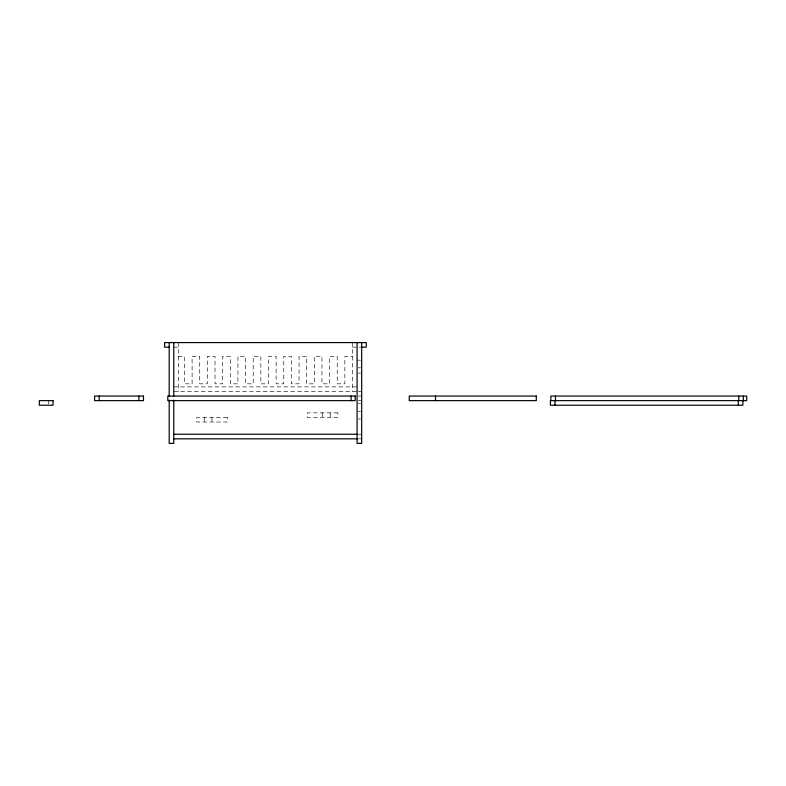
<?xml version="1.0" encoding="UTF-8"?>
<svg xmlns="http://www.w3.org/2000/svg" width="786" height="786" viewBox="0 0 786 786"><rect width="100%" height="100%" fill="white"/><g stroke="black" fill="none" stroke-linecap="round" stroke-linejoin="round"><path stroke-width="0.59" stroke-dasharray="3.93 2.95" d="M173.765 347.166L178.343 347.166M352.511 347.166L361.678 347.166M178.343 356.333L184.455 356.333L184.455 383.833L192.098 383.833L192.098 356.333L199.732 356.333L199.732 383.833L207.376 383.833L207.376 356.333L215.01 356.333L215.01 383.833L222.654 383.833L222.654 356.333L230.288 356.333L230.288 383.833L237.932 383.833L237.932 356.333L245.566 356.333L245.566 383.833L253.21 383.833L253.21 356.333L260.844 356.333L260.844 383.833L268.488 383.833L268.488 356.333L276.122 356.333L276.122 383.833L283.766 383.833L283.766 356.333L291.4 356.333L291.4 383.833L299.044 383.833L299.044 356.333L306.678 356.333L306.678 383.833L314.312 383.833L314.312 356.333L321.955 356.333L321.955 383.833L329.589 383.833L329.589 356.333L337.233 356.333L337.233 383.833L344.867 383.833L344.867 356.333L352.511 356.333M357.09 360.155L360.528 360.155M358.239 367.789L360.528 367.789M358.239 373.144L360.528 373.144M173.765 386.889L357.09 386.889M173.765 391.477L357.09 391.477M358.239 391.477L361.678 391.477M358.239 396.056L361.678 396.056M358.239 400.634L361.678 400.634M358.239 403.69L360.528 403.69M358.239 411.333L360.528 411.333M358.239 418.967L360.528 418.967M358.239 434.245L361.678 434.245M358.239 438.834L361.678 438.834M352.511 342.588L352.511 391.477M330.248 412.856L330.248 417.445M322.614 412.856L322.614 417.445M211.955 417.445L211.955 422.023M204.321 417.445L204.321 422.023M178.343 342.588L178.343 391.477M48.467 400.634L48.467 404.073M337.892 412.856L307.336 412.856L307.336 417.445L337.892 417.445L337.892 412.856M227.233 417.445L196.677 417.445L196.677 422.023L227.233 422.023L227.233 417.445"/><path stroke-width="1.18" d="M169.186 347.166L164.598 347.166L164.598 342.588L366.256 342.588L366.256 347.166L361.678 347.166M173.765 434.245L357.09 434.245M173.765 438.834L357.09 438.834M743.36 396.056L743.36 400.634M742.888 400.634L742.888 405.222L550.397 405.222L550.397 400.634L746.7 400.634L746.7 396.056L550.868 396.056L550.868 400.634M738.781 396.056L738.781 400.634M738.3 400.634L738.3 405.222M555.447 396.056L555.447 400.634M554.975 400.634L554.975 405.222M435.493 396.056L435.493 400.634M361.678 342.588L361.678 443.412L357.09 443.412L357.09 342.588M351.116 396.056L351.116 400.634M173.765 342.588L173.765 396.36M173.765 400.025L173.765 443.412L169.186 443.412L169.186 400.025M169.186 342.588L169.186 396.36M138.896 396.056L138.896 400.634M99.174 396.056L99.174 400.634M143.484 396.056L94.595 396.056L94.595 400.634L143.484 400.634L143.484 396.056M355.184 396.056L167.791 396.056L167.791 400.634L355.184 400.634L355.184 396.056M536.317 396.056L409.26 396.056L409.26 400.634L536.317 400.634L536.317 396.056M53.045 400.634L39.3 400.634L39.3 405.222L53.045 405.222L53.045 400.634"/></g></svg>
